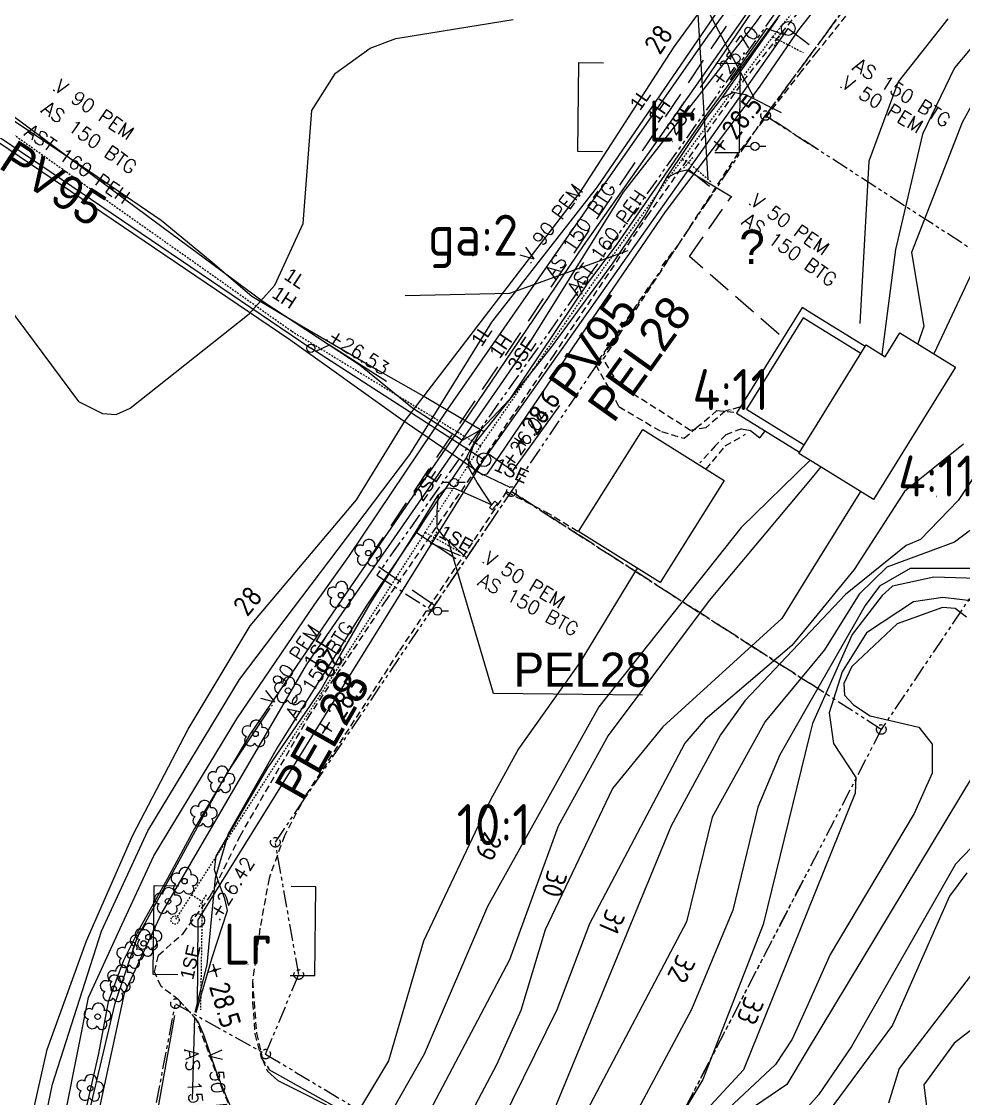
# Model space of a CAD drawing. Header units: metres. Extents: x 139929 to 143267, y 6401995 to 6404511.
# Drawn here: x 140593.3 to 140662.1, y 6402223.7 to 6402302.5 of the extents above; entities that cross this region are included whole.
import ezdxf
from ezdxf.enums import TextEntityAlignment as Align

# ---------------------------------------------------------------- set-up
doc = ezdxf.new("R2010")
doc.units = ezdxf.units.M
for name, pattern in [('DASHED', [0.75, 0.5, -0.25]), ('DASHED2', [3, 2, -1]), ('DGN Style 3', [2.464518, 1.76037, -0.704148]), ('HIDDEN2', [0.1875, 0.125, -0.0625]), ('PHANTOM', [2.5, 1.25, -0.25, 0.25, -0.25, 0.25, -0.25])]:
    doc.linetypes.add(name, pattern=pattern)
for name, color, linetype, lineweight in [('FAS_HAKPARENTES', 250, 'Continuous', 18), ('LM_GRÄNSPUNKT_TEXT_NY', 94, 'Continuous', 25), ('PRI_VATTEN_DIKE', 170, 'Continuous', 18), ('TE_INMATT_LAGE', 254, 'Continuous', 0)]:
    doc.layers.add(name, color=color, linetype=linetype, lineweight=lineweight)
for name, color, linetype in [('M-BEF-BELYSNINGSSTOLPE', 4, 'Continuous'), ('M-BEF-BYGGNAD', 3, 'Continuous'), ('M-BEF-DIKE', 4, 'Dike5'), ('M-BEF-EL', 4, 'ELLEDNING'), ('M-BEF-EL-TEXT', 1, 'Continuous'), ('M-BEF-HÄCK', 7, 'Continuous'), ('M-BEF-MUR', 4, 'Continuous'), ('M-BEF-NIVÅ', 4, 'Continuous'), ('M-BEF-NIVÅKURVA-PRIMÄR-0.5M', 12, 'Continuous'), ('M-BEF-NIVÅKURVA-PRIMÄR-1.0M', 12, 'Continuous'), ('M-BEF-TELE', 4, 'TELELEDNING'), ('M-BEF-TELE-INFO', 4, 'Continuous'), ('M-BEF-TELE-TEXT', 1, 'Continuous'), ('M-BEF-TRÄD', 4, 'Continuous'), ('M-BEF-VA-INFO', 4, 'Continuous'), ('M-BEF-VA-S', 4, 'Continuous'), ('M-BEF-VA-TEXT', 1, 'Continuous'), ('M-BEF-VA-V', 4, 'HIDDEN2'), ('M-BEF-VÄGKANT', 1, 'DASHED'), ('M-BEF-VÄGKANTSTÖD', 1, 'Continuous'), ('M-FASTIGHETSBETECKNING', 3, 'Continuous'), ('M-GR-FASTIGHETSGRÄNS', 3, 'PHANTOM'), ('M-GR-RÄTTIGHETSGRÄNS', 3, 'DASHED')]:
    doc.layers.add(name, color=color, linetype=linetype)
doc.styles.add('ISO', font='iso.shx', dxfattribs={"height": 2.5})
doc.styles.add('ITALICC', font='italicc', dxfattribs={"oblique": 10})
doc.styles.add('ROMANS', font='romans')
doc.styles.add('Style-font35', font='font35.shx')
doc.styles.add('Style-font38', font='font38.shx')
doc.linetypes.add('Dike5', pattern='A,1.5,["|",Standard,S=0.5,R=75,X=0,Y=0],1e-06,["|",Standard,S=0.5,R=105,X=0,Y=0],-0.75', length=2.250001)
doc.linetypes.add('ELLEDNING', pattern='A,3,-0.5,["E",Standard,S=0.5,R=0,X=0,Y=-0.25],-0.5', length=4)
doc.linetypes.add('TELELEDNING', pattern='A,3,-0.5,["T",Standard,S=0.5,R=0,X=0,Y=-0.25],-0.5', length=4)

# ---------------------------------------------------------------- blocks, each defined once
blk = doc.blocks.new('osynlig cirkel')
blk.add_circle((0, 0), 0.005)
blk = doc.blocks.new('OSYNLIG')
blk.add_blockref('osynlig cirkel', (0, 0))
blk = doc.blocks.new('PRI_L_ALLM')
for points in [[(-0.3, 0, 0), (-0.8, 0, 0)], [(0.8, 0, 0), (0.3, 0, 0)]]:
    blk.add_polyline3d(points)
blk.add_circle((0, 0), 0.3)
blk = doc.blocks.new('PRI_NIVÅ_HÖJDPUNKT_ISM')
at = {"color": 7}
for p, q in [((-0.25, 0), (0.25, 0)), ((0, 0.25), (0, -0.25))]:
    blk.add_line(p, q, dxfattribs=at)
blk = doc.blocks.new('OCT261', base_point=(108327.366, 6370837.691))
at = {"layer": 'TE_INMATT_LAGE', "color": 30, "linetype": 'Continuous', "lineweight": 13, "flags": 128}
blk.add_lwpolyline([(108327.667, 6370837.814), (108327.665, 6370837.562), (108327.065, 6370837.569), (108327.068, 6370837.821), (108327.667, 6370837.814)], dxfattribs=at)
blk = doc.blocks.new('BRUNN')
blk.add_circle((0, 0), 0.5)
blk = doc.blocks.new('VENTIL')
blk.add_line((0, -0.55), (0, 0.55))
blk = doc.blocks.new('LIGGARPUNKT')
blk.add_circle((0, 0), 0.35)
at = {"layer": 'LM_GRÄNSPUNKT_TEXT_NY', "style": 'ITALICC', "oblique": 10}
blk.add_attdef('PUNKTBETECKNING', (0.5, -0.35), '', height=0.7, dxfattribs=at)
blk = doc.blocks.new('PRI_V_POLLARE')
blk.add_circle((0, 0), 0.2)
blk = doc.blocks.new('PRI_M_LÖVTRÄD')
blk.add_circle((0, 0), 0.2)
for centre, radius, start, end in [((0.047722, 0.56156), 0.443002, 345.022908, 184.096476), ((-0.601762, 0.206006), 0.384732, 57.341651, 261.23001), ((0.585988, 0.07036), 0.392534, 269.444378, 106.321877), ((-0.395828, -0.476108), 0.401424, 131.233971, 330.911027), ((0.306072, -0.564084), 0.367104, 196.976003, 41.224955)]:
    blk.add_arc(centre, radius, start, end)
blk = doc.blocks.new('SPWDEF')
at = {"color": 0, "linetype": 'Continuous'}
for p, q in [((-1, 0), (1, 0)), ((0, -1), (0, 1))]:
    blk.add_line(p, q, dxfattribs=at)
blk.add_circle((0, 0), 0.2)
blk = doc.blocks.new('PRI_NIVÅ_HÖJDPKT')
at = {"color": 0, "linetype": 'Continuous', "lineweight": -3}
blk.add_circle((183, 184), 0.0005, dxfattribs=at)

msp = doc.modelspace()

# ---------------------------------------------------------------- linework, layer by layer
at = {"layer": 'FAS_HAKPARENTES', "lineweight": -3}
for p, q in [((140633.967, 6402292.996), (140634.034, 6402299.496)), ((140634.034, 6402299.496), (140635.834, 6402299.477)), ((140645.847, 6402299.411), (140644.047, 6402299.429)), ((140645.78, 6402292.911), (140645.847, 6402299.411)), ((140635.767, 6402292.978), (140633.967, 6402292.996)), ((140643.981, 6402292.93), (140645.78, 6402292.911)), ((140602.92, 6402232.794), (140602.987, 6402239.293)), ((140602.987, 6402239.293), (140604.787, 6402239.275)), ((140614.801, 6402239.208), (140613.001, 6402239.226)), ((140614.734, 6402232.709), (140614.801, 6402239.208)), ((140604.72, 6402232.775), (140602.92, 6402232.794)), ((140612.934, 6402232.727), (140614.734, 6402232.709))]:
    msp.add_line(p, q, dxfattribs=at)
at = {"layer": 'FAS_HAKPARENTES', "color": 1, "linetype": 'Continuous', "lineweight": -3}
for p, q in [((140633.967, 6402292.996), (140634.034, 6402299.496)), ((140634.034, 6402299.496), (140635.834, 6402299.477)), ((140645.847, 6402299.411), (140644.047, 6402299.429)), ((140645.78, 6402292.911), (140645.847, 6402299.411)), ((140635.767, 6402292.978), (140633.967, 6402292.996)), ((140643.981, 6402292.93), (140645.78, 6402292.911)), ((140602.92, 6402232.794), (140602.987, 6402239.293)), ((140602.987, 6402239.293), (140604.787, 6402239.275)), ((140614.801, 6402239.208), (140613.001, 6402239.226)), ((140614.734, 6402232.709), (140614.801, 6402239.208)), ((140604.72, 6402232.775), (140602.92, 6402232.794)), ((140612.934, 6402232.727), (140614.734, 6402232.709))]:
    msp.add_line(p, q, dxfattribs=at)
at = {"layer": 'M-BEF-BYGGNAD'}
for p, q in [((140650.358, 6402281.578), (140645.57, 6402273.846)), ((140650.358, 6402281.578), (140645.57, 6402273.846)), ((140651.216, 6402281.047), (140650.358, 6402281.578)), ((140651.216, 6402281.047), (140650.358, 6402281.578)), ((140654.961, 6402278.728), (140651.216, 6402281.047)), ((140654.961, 6402278.728), (140651.216, 6402281.047)), ((140650.438, 6402280.825), (140646.297, 6402274.139)), ((140651.209, 6402280.347), (140650.438, 6402280.825)), ((140654.646, 6402278.219), (140651.209, 6402280.347)), ((140656.428, 6402277.987), (140657.508, 6402279.731)), ((140656.428, 6402277.987), (140657.508, 6402279.731)), ((140657.508, 6402279.731), (140661.578, 6402277.211)), ((140657.508, 6402279.731), (140661.578, 6402277.211)), ((140651.129, 6402272.539), (140655.036, 6402278.848)), ((140651.129, 6402272.539), (140655.036, 6402278.848)), ((140655.036, 6402278.848), (140656.428, 6402277.987)), ((140655.036, 6402278.848), (140656.428, 6402277.987)), ((140661.578, 6402277.211), (140655.584, 6402267.531)), ((140661.578, 6402277.211), (140655.584, 6402267.531)), ((140646.297, 6402274.139), (140650.506, 6402271.533)), ((140645.57, 6402273.846), (140650.173, 6402270.996)), ((140645.57, 6402273.846), (140650.173, 6402270.996)), ((140634.017, 6402265.196), (140638.703, 6402272.671)), ((140634.017, 6402265.196), (140638.703, 6402272.671)), ((140638.703, 6402272.671), (140644.663, 6402268.936)), ((140638.703, 6402272.671), (140644.663, 6402268.936)), ((140650.122, 6402270.913), (140651.129, 6402272.539)), ((140650.122, 6402270.913), (140651.129, 6402272.539)), ((140651.106, 6402270.304), (140650.122, 6402270.913)), ((140651.106, 6402270.304), (140650.122, 6402270.913)), ((140655.584, 6402267.531), (140651.106, 6402270.304)), ((140655.584, 6402267.531), (140651.106, 6402270.304)), ((140644.663, 6402268.936), (140639.977, 6402261.46)), ((140644.663, 6402268.936), (140639.977, 6402261.46)), ((140639.977, 6402261.46), (140634.017, 6402265.196)), ((140639.977, 6402261.46), (140634.017, 6402265.196))]:
    msp.add_line(p, q, dxfattribs=at)
at = {"layer": 'M-BEF-DIKE'}
for p, q in [((140643.465, 6402301.419), (140651.192, 6402312.043)), ((140647.216, 6402304.414), (140634.352, 6402286.102)), ((140633.305, 6402286.886), (140643.465, 6402301.419)), ((140624.459, 6402274.144), (140633.305, 6402286.886)), ((140634.352, 6402286.102), (140625.59, 6402273.18)), ((140617.213, 6402263.368), (140624.459, 6402274.144)), ((140625.59, 6402273.18), (140617.12, 6402260.843)), ((140614.727, 6402259.878), (140617.213, 6402263.368)), ((140617.12, 6402260.843), (140609.985, 6402250.359)), ((140609.019, 6402251.5), (140614.727, 6402259.878)), ((140602.963, 6402241.485), (140609.019, 6402251.5)), ((140609.985, 6402250.359), (140605.94, 6402243.475)), ((140605.94, 6402243.475), (140603.94, 6402239.765)), ((140600.493, 6402236.152), (140602.963, 6402241.485)), ((140603.94, 6402239.765), (140601.889, 6402236.104)), ((140598.178, 6402231.123), (140600.493, 6402236.152)), ((140601.889, 6402236.104), (140600.751, 6402233.82)), ((140600.751, 6402233.82), (140599.629, 6402230.785)), ((140596.529, 6402222.773), (140598.178, 6402231.123)), ((140599.629, 6402230.785), (140598.919, 6402227.024)), ((140598.919, 6402227.024), (140597.869, 6402222.411))]:
    msp.add_line(p, q, dxfattribs=at)
at = {"layer": 'M-BEF-EL', "flags": 128}
for points in [[(140634.277, 6402282.538), (140633.936, 6402283.537), (140634.604, 6402283.251), (140636.782, 6402286.153), (140643.188, 6402295.437), (140647.64, 6402301.478), (140653.108, 6402308.96), (140660.051, 6402318.17), (140663.716, 6402322.601), (140665.935, 6402325.196), (140669.656, 6402329.092)], [(140487.462, 6402301.62), (140490.59, 6402300.507), (140494.701, 6402298.751), (140496.399, 6402298.177), (140498.423, 6402298.284), (140500.305, 6402300.27), (140504.327, 6402304.035), (140506.77, 6402304.616), (140514.902, 6402303.757), (140525.138, 6402302.162), (140533.695, 6402301.185), (140540.125, 6402301.386), (140543.561, 6402301.803), (140550.352, 6402303.007), (140552.666, 6402304.124), (140556.489, 6402305.925), (140561.351, 6402308.415), (140565.011, 6402310.006), (140566.459, 6402311.607), (140574.881, 6402306.874), (140578.596, 6402304.374), (140584.706, 6402300.275), (140591.336, 6402296.575), (140601.763, 6402288.823), (140610.953, 6402282.02), (140618.053, 6402277.37), (140621.87, 6402274.252), (140625.536, 6402271.882), (140626.887, 6402272.655)], [(140634.604, 6402283.251), (140628.96, 6402274.844), (140626.887, 6402272.655), (140625.806, 6402270.587), (140626.426, 6402269.657), (140628.99, 6402268.44)], [(140625.806, 6402270.587), (140622.736, 6402266.037), (140622.16, 6402265.127), (140625.045, 6402263.228)], [(140605.986, 6402230.044), (140606.865, 6402233.489), (140607.48, 6402239.872), (140608.425, 6402243.105), (140611.899, 6402249.223), (140618.555, 6402259.805), (140622.16, 6402265.127)]]:
    msp.add_lwpolyline(points, dxfattribs=at)
at = {"layer": 'M-BEF-HÄCK', "lineweight": -3}
for p, q in [((140603.29, 6402223.001), (140604.491, 6402229.795)), ((140611.365, 6402225.837), (140618.198, 6402222.018))]:
    msp.add_line(p, q, dxfattribs=at)
at = {"layer": 'M-BEF-MUR', "lineweight": -3}
for p, q in [((140645.92, 6402272.708), (140646.572, 6402272.584)), ((140646.572, 6402272.584), (140647.272, 6402272.059)), ((140647.272, 6402272.059), (140647.633, 6402272.516))]:
    msp.add_line(p, q, dxfattribs=at)
at = {"layer": 'M-BEF-NIVÅKURVA-PRIMÄR-0.5M', "linetype": 'Continuous', "lineweight": -3}
for p, q in [((140650.352, 6402308.645, 27.5), (140642.898, 6402297.675, 27.5)), ((140635.406, 6402290.405, 27.5), (140646.176, 6402306.186, 27.5)), ((140665.058, 6402303.362, 29.5), (140661.489, 6402299.12, 29.5)), ((140620.648, 6402301.263, 28.5), (140629.243, 6402302.643, 28.5)), ((140618.769, 6402300.545, 28.5), (140620.648, 6402301.263, 28.5)), ((140616.254, 6402298.728, 28.5), (140618.769, 6402300.545, 28.5)), ((140614.518, 6402296, 28.5), (140616.254, 6402298.728, 28.5)), ((140661.489, 6402299.12, 29.5), (140659.161, 6402294.273, 29.5)), ((140613.884, 6402287.719, 28.5), (140614.518, 6402296, 28.5)), ((140659.161, 6402294.273, 29.5), (140657.188, 6402285.815, 29.5)), ((140627.672, 6402280.516, 27.5), (140635.406, 6402290.405, 27.5)), ((140611.813, 6402283.212, 28.5), (140613.884, 6402287.719, 28.5)), ((140664.068, 6402286.933, 30.5), (140659.988, 6402278.195, 30.5)), ((140657.188, 6402285.815, 29.5), (140656.173, 6402278.146, 29.5)), ((140590.608, 6402283.922, 28.5), (140597.456, 6402274.711, 28.5)), ((140609.937, 6402281.129, 28.5), (140611.813, 6402283.212, 28.5)), ((140601.238, 6402274.214, 28.5), (140609.937, 6402281.129, 28.5)), ((140621.686, 6402270.825, 27.5), (140627.672, 6402280.516, 27.5)), ((140666.629, 6402274.807, 31.5), (140661.774, 6402267.466, 31.5)), ((140597.456, 6402274.711, 28.5), (140599.213, 6402273.834, 28.5)), ((140600.21, 6402273.764, 28.5), (140601.238, 6402274.214, 28.5)), ((140599.213, 6402273.834, 28.5), (140600.21, 6402273.764, 28.5)), ((140609.215, 6402254.373, 27.5), (140621.686, 6402270.825, 27.5)), ((140650.942, 6402270.405, 29.5), (140645.892, 6402265.501, 29.5)), ((140654.613, 6402268.133, 30.5), (140651.023, 6402262.312, 30.5)), ((140661.774, 6402267.466, 31.5), (140659.005, 6402264.62, 31.5)), ((140645.892, 6402265.501, 29.5), (140635.499, 6402252.368, 29.5)), ((140659.005, 6402264.62, 31.5), (140657.954, 6402264.169, 31.5)), ((140657.954, 6402264.169, 31.5), (140653.528, 6402260.591, 31.5)), ((140651.023, 6402262.312, 30.5), (140648.872, 6402258.823, 30.5)), ((140658.252, 6402262.491, 32.5), (140656.023, 6402261.204, 32.5)), ((140662.789, 6402262.482, 32.5), (140658.252, 6402262.491, 32.5)), ((140653.528, 6402260.591, 31.5), (140650.978, 6402257.893, 31.5)), ((140656.023, 6402261.204, 32.5), (140654.977, 6402259.797, 32.5)), ((140654.977, 6402259.797, 32.5), (140650.925, 6402252.715, 32.5)), ((140658.509, 6402260.064, 33.5), (140655.066, 6402257.784, 33.5)), ((140660.631, 6402260.367, 33.5), (140658.509, 6402260.064, 33.5)), ((140665.267, 6402259.813, 33.5), (140660.631, 6402260.367, 33.5)), ((140648.872, 6402258.823, 30.5), (140640.173, 6402250.912, 30.5)), ((140650.978, 6402257.893, 31.5), (140646.167, 6402252.804, 31.5)), ((140655.066, 6402257.784, 33.5), (140653.273, 6402254.929, 33.5)), ((140667.797, 6402255.59, 34.5), (140650.661, 6402227.112, 34.5)), ((140602.535, 6402243.292, 27.5), (140609.215, 6402254.373, 27.5)), ((140653.273, 6402254.929, 33.5), (140652.328, 6402251.93, 33.5)), ((140646.167, 6402252.804, 31.5), (140644.381, 6402250.335, 31.5)), ((140650.925, 6402252.715, 32.5), (140648.718, 6402248.859, 32.5)), ((140611.447, 6402252.265, 27.5), (140608.319, 6402247.56, 27.5)), ((140635.499, 6402252.368, 29.5), (140627.362, 6402237.771, 29.5)), ((140652.328, 6402251.93, 33.5), (140652.645, 6402249.684, 33.5)), ((140640.173, 6402250.912, 30.5), (140636.494, 6402246.393, 30.5)), ((140644.381, 6402250.335, 31.5), (140640.794, 6402243.669, 31.5)), ((140652.645, 6402249.684, 33.5), (140654.292, 6402247.2, 33.5)), ((140648.718, 6402248.859, 32.5), (140647.112, 6402245.044, 32.5)), ((140608.319, 6402247.56, 27.5), (140601.712, 6402235.463, 27.5)), ((140654.292, 6402247.2, 33.5), (140654.239, 6402246.063, 33.5)), ((140636.494, 6402246.393, 30.5), (140631.572, 6402236.053, 30.5)), ((140654.239, 6402246.063, 33.5), (140650.768, 6402237.467, 33.5)), ((140647.112, 6402245.044, 32.5), (140645.285, 6402237.509, 32.5)), ((140664.641, 6402244.067, 35.5), (140661.561, 6402240.87, 35.5)), ((140599.139, 6402235.957, 27.5), (140602.535, 6402243.292, 27.5)), ((140640.794, 6402243.669, 31.5), (140632.257, 6402222.966, 31.5)), ((140661.561, 6402240.87, 35.5), (140653.961, 6402227.52, 35.5)), ((140627.362, 6402237.771, 29.5), (140622.731, 6402226.958, 29.5)), ((140645.285, 6402237.509, 32.5), (140642.27, 6402230.242, 32.5)), ((140650.768, 6402237.467, 33.5), (140646.062, 6402225.814, 33.5)), ((140595.555, 6402224.765, 27.5), (140599.139, 6402235.957, 27.5)), ((140601.712, 6402235.463, 27.5), (140600.079, 6402230.591, 27.5)), ((140631.572, 6402236.053, 30.5), (140629.799, 6402230.15, 30.5)), ((140663.303, 6402233.515, 36.5), (140657.462, 6402225.908, 36.5)), ((140600.079, 6402230.591, 27.5), (140597.922, 6402221.465, 27.5)), ((140629.799, 6402230.15, 30.5), (140628.009, 6402226.192, 30.5)), ((140642.27, 6402230.242, 32.5), (140634.318, 6402215.415, 32.5)), ((140605.928, 6402229.665, 28.5), (140605.764, 6402223.644, 28.5)), ((140653.961, 6402227.52, 35.5), (140651.556, 6402223.996, 35.5)), ((140622.731, 6402226.958, 29.5), (140616.446, 6402215.911, 29.5)), ((140650.661, 6402227.112, 34.5), (140649.244, 6402224.756, 34.5)), ((140628.009, 6402226.192, 30.5), (140624.332, 6402219.217, 30.5)), ((140657.462, 6402225.908, 36.5), (140656.665, 6402223.378, 36.5)), ((140646.062, 6402225.814, 33.5), (140632.625, 6402211.335, 33.5)), ((140594.712, 6402220.712, 27.5), (140595.555, 6402224.765, 27.5)), ((140649.244, 6402224.756, 34.5), (140643.145, 6402220.611, 34.5)), ((140651.556, 6402223.996, 35.5), (140650.618, 6402222.947, 35.5))]:
    msp.add_line(p, q, dxfattribs=at)
at = {"layer": 'M-BEF-NIVÅKURVA-PRIMÄR-1.0M', "linetype": 'Continuous', "lineweight": -3}
for p, q in [((140651.504, 6402308.995, 28), (140647.006, 6402302.484, 28)), ((140641.01, 6402300.642, 28), (140645.873, 6402307.383, 28)), ((140647.006, 6402302.484, 28), (140637.271, 6402290.009, 28)), ((140661.019, 6402302.7, 29), (140657.371, 6402298.085, 29)), ((140634.099, 6402289.969, 28), (140641.01, 6402300.642, 28)), ((140664.027, 6402298.714, 30), (140662.062, 6402295.117, 30)), ((140657.371, 6402298.085, 29), (140655.23, 6402292.296, 29)), ((140662.062, 6402295.117, 30), (140658.345, 6402285.6, 30)), ((140655.23, 6402292.296, 29), (140654.587, 6402280.406, 29)), ((140621.37, 6402273.342, 28), (140634.099, 6402289.969, 28)), ((140637.271, 6402290.009, 28), (140630.431, 6402279.017, 28)), ((140658.345, 6402285.6, 30), (140659.248, 6402280.212, 30)), ((140659.248, 6402280.212, 30), (140658.813, 6402278.923, 30)), ((140630.431, 6402279.017, 28), (140614.102, 6402255.444, 28)), ((140617.777, 6402267.505, 28), (140621.37, 6402273.342, 28)), ((140662.16, 6402271.582, 31), (140657.849, 6402268.122, 31)), ((140651.729, 6402269.918, 30), (140651.094, 6402269.158, 30)), ((140651.094, 6402269.158, 30), (140643.567, 6402260.145, 30)), ((140657.849, 6402268.122, 31), (140654.15, 6402262.41, 31)), ((140610.003, 6402258.286, 28), (140617.777, 6402267.505, 28)), ((140663.901, 6402266.213, 32), (140661.499, 6402264.426, 32)), ((140661.499, 6402264.426, 32), (140656.56, 6402262.6, 32)), ((140638.293, 6402262.516, 29), (140634.111, 6402255.627, 29)), ((140654.15, 6402262.41, 31), (140650.984, 6402258.538, 31)), ((140656.56, 6402262.6, 32), (140654.529, 6402260.604, 32)), ((140659.996, 6402261.862, 33), (140656.969, 6402261.195, 33)), ((140665.491, 6402261.67, 33), (140659.996, 6402261.862, 33)), ((140654.529, 6402260.604, 32), (140651.997, 6402256.538, 32)), ((140656.969, 6402261.195, 33), (140656.196, 6402260.513, 33)), ((140643.567, 6402260.145, 30), (140636.179, 6402250.288, 30)), ((140656.196, 6402260.513, 33), (140654.02, 6402257.663, 33)), ((140660.624, 6402259.65, 34), (140657.296, 6402258.456, 34)), ((140661.54, 6402259.554, 34), (140660.624, 6402259.65, 34)), ((140662.362, 6402258.93, 34), (140661.54, 6402259.554, 34)), ((140605.469, 6402250.73, 28), (140610.003, 6402258.286, 28)), ((140650.984, 6402258.538, 31), (140649.616, 6402256.864, 31)), ((140657.296, 6402258.456, 34), (140654.001, 6402255.315, 34)), ((140654.02, 6402257.663, 33), (140651.114, 6402251.142, 33)), ((140649.616, 6402256.864, 31), (140643.259, 6402251.452, 31)), ((140651.997, 6402256.538, 32), (140650.951, 6402255.281, 32)), ((140614.102, 6402255.444, 28), (140603.547, 6402237.33, 28)), ((140634.111, 6402255.627, 29), (140629.633, 6402249.301, 29)), ((140650.951, 6402255.281, 32), (140647.647, 6402251.31, 32)), ((140654.001, 6402255.315, 34), (140653.396, 6402254.09, 34)), ((140653.396, 6402254.09, 34), (140653.444, 6402253.227, 34)), ((140653.444, 6402253.227, 34), (140654.114, 6402252.528, 34)), ((140654.114, 6402252.528, 34), (140655.323, 6402251.713, 34)), ((140643.259, 6402251.452, 31), (140641.778, 6402249.725, 31)), ((140647.647, 6402251.31, 32), (140643.79, 6402244.299, 32)), ((140651.114, 6402251.142, 33), (140650.899, 6402250.264, 33)), ((140655.323, 6402251.713, 34), (140658.893, 6402250.896, 34)), ((140601.433, 6402242.978, 28), (140605.469, 6402250.73, 28)), ((140658.893, 6402250.896, 34), (140659.868, 6402249.642, 34)), ((140636.179, 6402250.288, 30), (140632.51, 6402243.638, 30)), ((140641.778, 6402249.725, 31), (140634.816, 6402236.509, 31)), ((140650.899, 6402250.264, 33), (140647.511, 6402236.442, 33)), ((140659.868, 6402249.642, 34), (140659.863, 6402247.527, 34)), ((140629.633, 6402249.301, 29), (140627.566, 6402245.566, 29)), ((140659.863, 6402247.527, 34), (140658.548, 6402244.574, 34)), ((140627.566, 6402245.566, 29), (140622.673, 6402235.237, 29)), ((140643.79, 6402244.299, 32), (140641.897, 6402236.65, 32)), ((140658.548, 6402244.574, 34), (140652.415, 6402234.258, 34)), ((140632.51, 6402243.638, 30), (140628.966, 6402233.862, 30)), ((140598.05, 6402235.268, 28), (140601.433, 6402242.978, 28)), ((140662.391, 6402240.24, 36), (140661.13, 6402238.529, 36)), ((140661.13, 6402238.529, 36), (140656.952, 6402229.08, 36)), ((140603.547, 6402237.33, 28), (140600.79, 6402231.396, 28)), ((140634.816, 6402236.509, 31), (140632.42, 6402230.205, 31)), ((140641.897, 6402236.65, 32), (140634.411, 6402222.456, 32)), ((140647.511, 6402236.442, 33), (140643.1, 6402225.102, 33)), ((140595.164, 6402227.309, 28), (140598.05, 6402235.268, 28)), ((140622.673, 6402235.237, 29), (140620.126, 6402226.476, 29)), ((140628.966, 6402233.862, 30), (140622.11, 6402220.869, 30)), ((140652.415, 6402234.258, 34), (140650.695, 6402230.434, 34)), ((140600.79, 6402231.396, 28), (140599.026, 6402223.192, 28)), ((140666.065, 6402231.348, 37), (140661.461, 6402227.771, 37)), ((140632.42, 6402230.205, 31), (140626.308, 6402217.808, 31)), ((140650.695, 6402230.434, 34), (140649.627, 6402228.057, 34)), ((140656.952, 6402229.08, 36), (140651.837, 6402222.171, 36)), ((140649.627, 6402228.057, 34), (140648.421, 6402226.216, 34)), ((140661.461, 6402227.771, 37), (140659.255, 6402224.721, 37)), ((140594.244, 6402223.192, 28), (140595.164, 6402227.309, 28)), ((140620.126, 6402226.476, 29), (140618.148, 6402223.18, 29)), ((140648.421, 6402226.216, 34), (140633.748, 6402212.515, 34)), ((140643.1, 6402225.102, 33), (140641.347, 6402222.197, 33)), ((140659.255, 6402224.721, 37), (140659.666, 6402221.492, 37))]:
    msp.add_line(p, q, dxfattribs=at)
at = {"layer": 'M-BEF-TELE', "linetype": 'Continuous'}
for p, q in [((140644.503, 6402296.913), (140648.582, 6402302.713)), ((140643.407, 6402295.509), (140644.503, 6402296.913)), ((140644.503, 6402296.913), (140645.331, 6402297.331)), ((140645.331, 6402297.331), (140646.227, 6402297.176)), ((140646.227, 6402297.176), (140648.825, 6402295.856)), ((140590.68, 6402296.606), (140597.294, 6402292.208)), ((140640.452, 6402291.068), (140643.407, 6402295.509)), ((140597.294, 6402292.208), (140603.495, 6402287.975)), ((140640.452, 6402291.068), (140641.297, 6402291.498)), ((140641.297, 6402291.498), (140641.928, 6402291.65)), ((140641.928, 6402291.65), (140645.224, 6402289.687)), ((140638.831, 6402288.234), (140640.452, 6402291.068)), ((140636.531, 6402284.848), (140638.831, 6402288.234)), ((140603.495, 6402287.975), (140607.073, 6402285.016)), ((140607.073, 6402285.016), (140610.136, 6402282.422)), ((140632.036, 6402278.69), (140636.531, 6402284.848)), ((140610.136, 6402282.422), (140613.759, 6402280.235)), ((140613.759, 6402280.235), (140619.388, 6402276.966)), ((140626.353, 6402271.528), (140632.036, 6402278.69)), ((140619.388, 6402276.966), (140622.815, 6402275.017)), ((140622.815, 6402275.017), (140627.128, 6402272.492)), ((140626.032, 6402270.656), (140626.353, 6402271.528)), ((140625.969, 6402269.904), (140626.032, 6402270.656)), ((140626.593, 6402268.782), (140625.969, 6402269.904)), ((140627.67, 6402267.148), (140626.593, 6402268.782)), ((140621.801, 6402264.657), (140623.76, 6402267.847)), ((140623.76, 6402267.847), (140623.651, 6402266.695)), ((140623.76, 6402267.847), (140624.354, 6402268.384)), ((140624.354, 6402268.384), (140624.981, 6402268.346)), ((140624.981, 6402268.346), (140627.663, 6402267.145)), ((140623.651, 6402266.695), (140623.647, 6402265.465)), ((140623.647, 6402265.465), (140624.089, 6402264.89)), ((140618.784, 6402259.918), (140621.801, 6402264.657)), ((140624.089, 6402264.89), (140625.775, 6402263.326)), ((140616.592, 6402256.127), (140618.784, 6402259.918)), ((140615.172, 6402253.597), (140616.592, 6402256.127)), ((140611.303, 6402247.909), (140615.172, 6402253.597)), ((140607.523, 6402241.443), (140611.303, 6402247.909)), ((140607.405, 6402240.449), (140607.523, 6402241.443)), ((140607.65, 6402239.723), (140607.405, 6402240.449)), ((140608.143, 6402238.327), (140607.65, 6402239.723)), ((140608.34, 6402237.479), (140608.143, 6402238.327)), ((140607.244, 6402234.116), (140608.34, 6402237.479)), ((140606.068, 6402230.021), (140607.244, 6402234.116))]:
    msp.add_line(p, q, dxfattribs=at)
at = {"layer": 'M-BEF-TELE-INFO', "linetype": 'DGN Style 3'}
for p, q in [((140642.114, 6402285.322), (140645.204, 6402289.71)), ((140648.672, 6402279.616), (140642.114, 6402285.322))]:
    msp.add_line(p, q, dxfattribs=at)
at = {"layer": 'M-BEF-TELE-TEXT', "linetype": 'Continuous'}
for p, q in [((140642.631, 6402304.892), (140646.825, 6402296.95)), ((140642.631, 6402304.892), (140643.474, 6402290.95)), ((140627.799, 6402253.349), (140624.515, 6402264.503)), ((140638.683, 6402253.237), (140627.799, 6402253.349))]:
    msp.add_line(p, q, dxfattribs=at)
at = {"layer": 'M-BEF-VA-INFO'}
for p, q in [((140647.749, 6402301.994), (140645.106, 6402298.226)), ((140649.014, 6402301.532), (140647.749, 6402301.994)), ((140614.817, 6402278.378), (140615.805, 6402278.853)), ((140615.805, 6402278.853), (140619.977, 6402276.203)), ((140629.21, 6402269.631), (140632.644, 6402274.409)), ((140627.412, 6402270.908), (140629.21, 6402269.631))]:
    msp.add_line(p, q, dxfattribs=at)
at = {"layer": 'M-BEF-VA-S'}
for points in [[(140672.184, 6402323.786, 0), (140671.729, 6402323.138, 0), (140668.377, 6402321.976, 0), (140654.421, 6402307.435, 0), (140651.448, 6402303.624, 0), (140650.092, 6402301.886, 0), (140647.219, 6402297.709, 0), (140640.334, 6402288.592, 0), (140635.471, 6402281.447, 0), (140627.317, 6402269.383, 0), (140627.024, 6402269.321, 0), (140621.009, 6402273.416, 0), (140612.908, 6402279.228, 0), (140585.474, 6402297.789, 0), (140572.635, 6402306.136, 0), (140564.862, 6402309.993, 0), (140553.857, 6402305.481, 0), (140543.806, 6402301.837, 0), (140539.295, 6402301.231, 0), (140535.278, 6402301.329, 0), (140529.651, 6402302.658, 0)], [(140573.576, 6402306.332, 0), (140614.442, 6402278.603, 0)], [(140627.091, 6402270.442, 0), (140642.067, 6402291.679, 0), (140649.339, 6402301.992, 0)], [(140649.339, 6402301.992, 0), (140650.878, 6402300.811, 0)], [(140593.458, 6402294.243, 0), (140593.54, 6402294.185, 0)], [(140642.067, 6402291.679, 0), (140643.587, 6402290.457, 0)], [(140633.901, 6402282.447, 0), (140633.959, 6402282.529, 0)], [(140627.091, 6402270.442, 0), (140614.442, 6402278.603, 0)], [(140606.179, 6402236.747, 0), (140623.292, 6402264.32, 0), (140627.091, 6402270.442, 0)], [(140623.292, 6402264.32, 0), (140625.348, 6402263.449, 0)], [(140606.179, 6402236.747, 0), (140606.126, 6402230.341, 0)]]:
    msp.add_polyline3d(points, dxfattribs=at)
at = {"layer": 'M-BEF-VA-TEXT'}
for points in [[(140653.997, 6402299.03, 0), (140654.082, 6402298.977, 0)], [(140644.363, 6402297.668, 0), (140644.421, 6402297.749, 0)], [(140653.15, 6402297.721, 0), (140653.235, 6402297.669, 0)], [(140595.61, 6402297.5, 0), (140595.693, 6402297.443, 0)], [(140594.688, 6402295.933, 0), (140594.77, 6402295.875, 0)], [(140593.458, 6402294.243, 0), (140593.54, 6402294.185, 0)], [(140646.496, 6402289.157, 0), (140646.577, 6402289.099, 0)], [(140645.889, 6402287.738, 0), (140645.971, 6402287.679, 0)], [(140630.505, 6402284.821, 0), (140630.564, 6402284.901, 0)], [(140632.278, 6402283.649, 0), (140632.334, 6402283.732, 0)], [(140633.901, 6402282.447, 0), (140633.959, 6402282.529, 0)], [(140615.573, 6402279.251, 0), (140615.657, 6402279.197, 0)], [(140620.767, 6402274.522, 0), (140620.867, 6402274.521, 0)], [(140629.059, 6402269.786, 0), (140629.118, 6402269.867, 0)], [(140626.994, 6402262.963, 0), (140627.079, 6402262.911, 0)], [(140626.58, 6402261.336, 0), (140626.668, 6402261.288, 0)], [(140611.576, 6402252.419, 0), (140611.63, 6402252.503, 0)], [(140613.353, 6402251.379, 0), (140613.406, 6402251.464, 0)], [(140607.775, 6402236.78, 0), (140607.828, 6402236.864, 0)], [(140605.21, 6402227.296, 0), (140605.219, 6402227.196, 0)], [(140606.925, 6402227.207, 0), (140606.934, 6402227.107, 0)]]:
    msp.add_polyline3d(points, dxfattribs=at)
at = {"layer": 'M-BEF-VA-V'}
for points in [[(140626.85, 6402271.456, 0), (140634.792, 6402282.978, 0), (140641.596, 6402292.423, 0), (140648.21, 6402301.388, 0), (140651.466, 6402305.372, 0), (140654.024, 6402308.5, 0), (140672.227, 6402329.215, 0), (140673.751, 6402330.601, 0), (140704.762, 6402365.886, 0), (140719.812, 6402385.776, 0), (140731.749, 6402401.079, 0), (140745.841, 6402426.178, 0), (140746.326, 6402427.04, 0), (140758.698, 6402449.03, 0), (140771.155, 6402469.343, 0), (140771.632, 6402480.661, 0), (140772.009, 6402495.506, 0), (140774.936, 6402544.847, 0), (140775.864, 6402560.322, 0), (140780.7, 6402567.968, 0)], [(140490.848, 6402367.846, 0), (140495.415, 6402345.666, 0), (140495.233, 6402343.141, 0), (140495.493, 6402341.438, 0), (140496.544, 6402328.506, 0), (140497.514, 6402314.038, 0), (140498.27, 6402308.205, 0), (140523.979, 6402304.197, 0), (140533.48, 6402302.718, 0), (140538.662, 6402301.986, 0), (140543.708, 6402302.406, 0), (140550.305, 6402304.424, 0), (140565.139, 6402311.558, 0), (140573.332, 6402307.047, 0), (140590.143, 6402296.055, 0), (140613.056, 6402279.846, 0), (140626.85, 6402271.456, 0)], [(140648.21, 6402301.388, 0), (140648.579, 6402301.196, 0), (140650.443, 6402300.225, 0)], [(140641.596, 6402292.423, 0), (140642.049, 6402292.204, 0), (140643.755, 6402290.723, 0)], [(140626.85, 6402271.456, 0), (140622.79, 6402265.14, 0), (140613.12, 6402250.136, 0), (140605.715, 6402238.642, 0), (140604.511, 6402236.776, 0)], [(140622.79, 6402265.14, 0), (140623.446, 6402264.77, 0), (140625.473, 6402263.626, 0)], [(140605.715, 6402238.642, 0), (140606.499, 6402238.146, 0), (140606.375, 6402230.209, 0)]]:
    msp.add_polyline3d(points, dxfattribs=at)
at = {"layer": 'M-BEF-VÄGKANT', "lineweight": -3}
for p, q in [((140646.058, 6402298.132), (140651.462, 6402304.923)), ((140654.935, 6402304.663), (140651.414, 6402300.257)), ((140651.414, 6402300.257), (140650.271, 6402298.827)), ((140651.414, 6402300.257), (140650.271, 6402298.827)), ((140650.271, 6402298.827), (140645.682, 6402292.903)), ((140639.059, 6402288.286), (140646.058, 6402298.132)), ((140645.682, 6402292.903), (140641.323, 6402286.226)), ((140632.169, 6402278.048), (140639.059, 6402288.286)), ((140641.323, 6402286.226), (140635.808, 6402277.818)), ((140626.464, 6402269.643), (140632.169, 6402278.048)), ((140637.008, 6402275.88), (140635.808, 6402277.818)), ((140642.202, 6402272.597), (140637.008, 6402275.88)), ((140644.733, 6402274.009), (140643.319, 6402272.792)), ((140645.771, 6402274.287), (140644.733, 6402274.009)), ((140643.319, 6402272.792), (140642.202, 6402272.597)), ((140645.92, 6402272.708), (140644.778, 6402272.28)), ((140644.778, 6402272.28), (140644.006, 6402271.472)), ((140644.006, 6402271.472), (140642.88, 6402270.215)), ((140619.923, 6402260.122), (140626.464, 6402269.643)), ((140628.747, 6402268.113), (140620.877, 6402256.425)), ((140628.747, 6402268.113), (140631.597, 6402266.649)), ((140631.597, 6402266.649), (140634.017, 6402265.196)), ((140614.246, 6402251.58), (140619.923, 6402260.122)), ((140620.877, 6402256.425), (140614.08, 6402245.922)), ((140609.269, 6402242.913), (140614.246, 6402251.58)), ((140614.08, 6402245.922), (140612.508, 6402242.944)), ((140607.092, 6402238.517), (140609.269, 6402242.913)), ((140612.508, 6402242.944), (140611.386, 6402239.824)), ((140611.386, 6402239.824), (140610.722, 6402236.171)), ((140605.112, 6402235.799), (140607.092, 6402238.517)), ((140610.722, 6402236.171), (140610.178, 6402232.31)), ((140603.3, 6402234.206), (140605.112, 6402235.799)), ((140603.004, 6402232.985), (140603.3, 6402234.206)), ((140603.491, 6402231.917), (140603.004, 6402232.985)), ((140610.178, 6402232.31), (140610.188, 6402230.737)), ((140604.796, 6402230.921), (140603.491, 6402231.917)), ((140606.071, 6402229.496), (140604.796, 6402230.921)), ((140610.188, 6402230.737), (140610.345, 6402228.45)), ((140608.006, 6402224.319), (140606.071, 6402229.496)), ((140610.345, 6402228.45), (140610.813, 6402226.689)), ((140610.813, 6402226.689), (140611.405, 6402225.856)), ((140609.345, 6402221.318), (140608.006, 6402224.319))]:
    msp.add_line(p, q, dxfattribs=at)
at = {"layer": 'M-BEF-VÄGKANT'}
for p, q in [((140646.058, 6402298.132), (140651.462, 6402304.923)), ((140654.935, 6402304.663), (140651.414, 6402300.257)), ((140651.414, 6402300.257), (140650.271, 6402298.827)), ((140651.414, 6402300.257), (140650.271, 6402298.827)), ((140650.271, 6402298.827), (140645.682, 6402292.903)), ((140639.059, 6402288.286), (140646.058, 6402298.132)), ((140645.682, 6402292.903), (140641.323, 6402286.226)), ((140632.169, 6402278.048), (140639.059, 6402288.286)), ((140641.323, 6402286.226), (140640.048, 6402284.571)), ((140639.113, 6402283.041), (140635.256, 6402277.423)), ((140626.464, 6402269.643), (140632.169, 6402278.048)), ((140635.256, 6402277.423), (140636.957, 6402274.333)), ((140636.957, 6402274.333), (140640.072, 6402272.502)), ((140642.62, 6402272.773), (140644.127, 6402274.038)), ((140644.127, 6402274.038), (140645.561, 6402273.899)), ((140640.072, 6402272.502), (140641.731, 6402272.014)), ((140641.731, 6402272.014), (140642.62, 6402272.773)), ((140644.742, 6402271.454), (140646.225, 6402272.322)), ((140643.335, 6402269.752), (140644.742, 6402271.454)), ((140619.923, 6402260.122), (140626.464, 6402269.643)), ((140628.747, 6402268.113), (140620.877, 6402256.425)), ((140628.747, 6402268.113), (140631.597, 6402266.649)), ((140631.597, 6402266.649), (140634.017, 6402265.196)), ((140614.246, 6402251.58), (140619.923, 6402260.122)), ((140620.877, 6402256.425), (140614.08, 6402245.922)), ((140609.269, 6402242.913), (140614.246, 6402251.58)), ((140614.08, 6402245.922), (140612.508, 6402242.944)), ((140607.092, 6402238.517), (140609.269, 6402242.913)), ((140612.508, 6402242.944), (140611.386, 6402239.824)), ((140611.386, 6402239.824), (140610.722, 6402236.171)), ((140605.112, 6402235.799), (140607.092, 6402238.517)), ((140610.722, 6402236.171), (140610.178, 6402232.31)), ((140603.3, 6402234.206), (140605.112, 6402235.799)), ((140603.004, 6402232.985), (140603.3, 6402234.206)), ((140603.491, 6402231.917), (140603.004, 6402232.985)), ((140610.178, 6402232.31), (140610.468, 6402228.504)), ((140604.796, 6402230.921), (140603.491, 6402231.917)), ((140606.165, 6402229.403), (140604.796, 6402230.921)), ((140610.468, 6402228.504), (140610.915, 6402226.571)), ((140610.915, 6402226.571), (140611.277, 6402225.724))]:
    msp.add_line(p, q, dxfattribs=at)
at = {"layer": 'M-BEF-VÄGKANTSTÖD', "color": 1, "linetype": 'Continuous', "lineweight": -3}
for p, q in [((140606.165, 6402229.403), (140606.584, 6402228.411)), ((140606.584, 6402228.411), (140607.549, 6402225.604)), ((140607.549, 6402225.604), (140608.267, 6402223.79)), ((140611.277, 6402225.724), (140612.038, 6402225.043)), ((140612.038, 6402225.043), (140617.162, 6402222.457)), ((140608.267, 6402223.79), (140609.332, 6402221.484))]:
    msp.add_line(p, q, dxfattribs=at)
at = {"layer": 'M-FASTIGHETSBETECKNING', "lineweight": -3}
for p, q in [((140628.98, 6402282.633), (140637.641, 6402285.749)), ((140621.335, 6402282.465), (140628.98, 6402282.633))]:
    msp.add_line(p, q, dxfattribs=at)
at = {"layer": 'M-FASTIGHETSBETECKNING', "color": 1, "linetype": 'Continuous', "lineweight": -3}
for p, q in [((140628.98, 6402282.633), (140637.641, 6402285.749)), ((140621.335, 6402282.465), (140628.98, 6402282.633))]:
    msp.add_line(p, q, dxfattribs=at)
at = {"layer": 'M-GR-FASTIGHETSGRÄNS'}
for p, q in [((140662.615, 6402315.872), (140647.686, 6402295.626)), ((140647.686, 6402295.626), (140662.615, 6402315.872)), ((140662.615, 6402315.872), (140651.418, 6402300.687)), ((140651.285, 6402307.23), (140619.259, 6402262.002)), ((140647.686, 6402295.626), (140651.418, 6402300.687)), ((140629.102, 6402268.117), (140647.686, 6402295.626)), ((140629.102, 6402268.117), (140647.686, 6402295.626)), ((140629.102, 6402268.117), (140647.686, 6402295.626)), ((140674.598, 6402278.129), (140647.686, 6402295.626)), ((140647.686, 6402295.626), (140651.342, 6402293.249)), ((140674.598, 6402278.129), (140651.342, 6402293.249)), ((140674.598, 6402278.129), (140656.144, 6402250.719)), ((140674.598, 6402278.129), (140656.144, 6402250.719)), ((140611.846, 6402242.465), (140629.102, 6402268.117)), ((140611.846, 6402242.465), (140629.102, 6402268.117)), ((140623.259, 6402259.431), (140629.102, 6402268.117)), ((140656.144, 6402250.719), (140629.102, 6402268.117)), ((140629.102, 6402268.117), (140650.938, 6402254.068)), ((140619.259, 6402262.002), (140623.259, 6402259.431)), ((140656.144, 6402250.719), (140650.938, 6402254.068)), ((140656.144, 6402250.719), (140636.094, 6402211.966)), ((140656.144, 6402250.719), (140650.798, 6402240.385)), ((140613.557, 6402232.787), (140611.846, 6402242.465)), ((140613.557, 6402232.787), (140611.846, 6402242.465)), ((140636.094, 6402211.966), (140650.798, 6402240.385)), ((140611.137, 6402226.972), (140613.557, 6402232.787)), ((140611.137, 6402226.972), (140613.557, 6402232.787)), ((140597.041, 6402191.517), (140604.545, 6402230.66)), ((140597.041, 6402191.517), (140604.545, 6402230.66)), ((140604.545, 6402230.66), (140611.137, 6402226.972)), ((140604.545, 6402230.66), (140611.137, 6402226.972)), ((140611.137, 6402226.972), (140636.094, 6402211.966)), ((140611.137, 6402226.972), (140636.094, 6402211.966))]:
    msp.add_line(p, q, dxfattribs=at)
at = {"layer": 'M-GR-RÄTTIGHETSGRÄNS', "color": 1, "linetype": 'DASHED2', "lineweight": -3}
for p, q in [((140618.647, 6402263.132), (140651.536, 6402312.18)), ((140623.49, 6402259.775), (140618.647, 6402263.132))]:
    msp.add_line(p, q, dxfattribs=at)
at = {"layer": 'PRI_VATTEN_DIKE', "color": 1, "linetype": 'Continuous', "lineweight": -3}
for p, q in [((140643.465, 6402301.419), (140651.192, 6402312.043)), ((140647.216, 6402304.414), (140634.352, 6402286.102)), ((140633.305, 6402286.886), (140643.465, 6402301.419)), ((140624.459, 6402274.144), (140633.305, 6402286.886)), ((140634.352, 6402286.102), (140625.59, 6402273.18)), ((140617.213, 6402263.368), (140624.459, 6402274.144)), ((140625.59, 6402273.18), (140617.12, 6402260.843)), ((140614.727, 6402259.878), (140617.213, 6402263.368)), ((140617.12, 6402260.843), (140609.985, 6402250.359)), ((140609.019, 6402251.5), (140614.727, 6402259.878)), ((140602.963, 6402241.485), (140609.019, 6402251.5)), ((140609.985, 6402250.359), (140605.94, 6402243.475)), ((140605.94, 6402243.475), (140603.94, 6402239.765)), ((140600.493, 6402236.152), (140602.963, 6402241.485)), ((140603.94, 6402239.765), (140601.889, 6402236.104)), ((140598.178, 6402231.123), (140600.493, 6402236.152)), ((140601.889, 6402236.104), (140600.751, 6402233.82)), ((140600.751, 6402233.82), (140599.629, 6402230.785)), ((140596.529, 6402222.773), (140598.178, 6402231.123)), ((140599.629, 6402230.785), (140598.919, 6402227.024)), ((140598.919, 6402227.024), (140597.869, 6402222.411))]:
    msp.add_line(p, q, dxfattribs=at)

# ---------------------------------------------------------------- block references
at = {"layer": 'M-BEF-BELYSNINGSSTOLPE'}
for p in [(140646.914, 6402293.371), (140646.914, 6402293.371), (140624.912, 6402268.776), (140624.912, 6402268.776), (140623.697, 6402259.369), (140623.697, 6402259.369)]:
    msp.add_blockref('PRI_L_ALLM', p, dxfattribs=at)
at = {"layer": 'M-BEF-NIVÅ', "xscale": 0.5, "yscale": 0.5, "zscale": 0.5}
for p, rotation in [((140644.326, 6402293.426), 52.54200200169929), ((140629.754, 6402271.746), 56.26799996753547), ((140615.565, 6402250.842), 57.41099797419128), ((140607.416, 6402233.107), 286.9470013924549)]:
    msp.add_blockref('SPWDEF', p, dxfattribs=dict(at, rotation=rotation))
at = {"layer": 'M-BEF-NIVÅ', "lineweight": -3}
for p, rotation in [((140644.326, 6402293.426), 52.54200200169929), ((140629.754, 6402271.746), 56.26799996753551), ((140615.565, 6402250.842), 57.41099797419114), ((140607.416, 6402233.107), 286.9470013924552)]:
    msp.add_blockref('PRI_NIVÅ_HÖJDPUNKT_ISM', p, dxfattribs=dict(at, rotation=rotation))
at = {"layer": 'M-BEF-NIVÅKURVA-PRIMÄR-1.0M', "color": 1, "linetype": 'Continuous', "lineweight": -3, "xscale": 0.001, "yscale": 0.001, "zscale": 0.001}
for p in [(140640.331, 6402299.74, 28), (140610.139, 6402258.612, 28), (140615.295, 6402257.008, 28), (140626.748, 6402243.52, 29), (140631.33, 6402240.634, 30), (140635.667, 6402237.866, 31), (140640.864, 6402234.563, 32), (140645.782, 6402231.453, 33), (140646.487, 6402224.081, 34)]:
    msp.add_blockref('PRI_NIVÅ_HÖJDPKT', p, dxfattribs=at)
at = {"layer": 'M-BEF-TELE', "color": 30, "linetype": 'Continuous', "lineweight": 13, "rotation": 231.6744689999999}
msp.add_blockref('OCT261', (140627.795, 6402267.103), dxfattribs=at)
at = {"layer": 'M-BEF-TRÄD', "color": 1, "linetype": 'Continuous', "lineweight": -3}
for p in [(140618.641, 6402263.619), (140616.642, 6402260.54), (140612.774, 6402253.554), (140610.4, 6402250.394), (140607.899, 6402247.037), (140606.619, 6402244.529), (140605.208, 6402239.621), (140604.003, 6402238.143), (140602.573, 6402235.531), (140602.217, 6402235.067), (140601.246, 6402234.183), (140600.565, 6402232.482), (140600.034, 6402231.751), (140598.856, 6402229.705), (140598.314, 6402224.469)]:
    msp.add_blockref('PRI_M_LÖVTRÄD', p, dxfattribs=at)
at = {"layer": 'M-BEF-VA-S'}
for p in [(140649.339, 6402301.992), (140627.091, 6402270.442), (140606.179, 6402236.747)]:
    msp.add_blockref('BRUNN', p, dxfattribs=at)
at = {"layer": 'M-BEF-VA-S', "xscale": 0.6000000000000001, "yscale": 0.6000000000000001, "zscale": 0.6000000000000001}
msp.add_blockref('BRUNN', (140614.442, 6402278.603), dxfattribs=at)
at = {"layer": 'M-BEF-VA-V'}
for p, rotation in [((140648.579, 6402301.196), 333.0667865459083), ((140642.049, 6402292.204), 319.627851476511), ((140623.446, 6402264.77), 331.1421912095077), ((140606.499, 6402238.146), 148.2472751802676)]:
    msp.add_blockref('VENTIL', p, dxfattribs=dict(at, rotation=rotation))
at = {"layer": 'M-BEF-VA-V', "xscale": 0.6, "yscale": 0.6, "zscale": 0.6}
msp.add_blockref('BRUNN', (140604.511, 6402236.776), dxfattribs=at)
at = {"layer": 'M-FASTIGHETSBETECKNING', "lineweight": -3}
for p in [(140645.144, 6402274.082), (140660.17, 6402267.758), (140627.815, 6402242.26)]:
    msp.add_blockref('OSYNLIG', p, dxfattribs=at)
at = {"layer": 'M-GR-FASTIGHETSGRÄNS'}
for p in [(140647.686, 6402295.626), (140629.102, 6402268.117), (140656.144, 6402250.719), (140611.846, 6402242.465), (140613.557, 6402232.787), (140604.545, 6402230.66), (140611.137, 6402226.972)]:
    msp.add_blockref('LIGGARPUNKT', p, dxfattribs=at)
at = {"layer": 'M-GR-RÄTTIGHETSGRÄNS', "lineweight": -3}
for p in [(140640.891, 6402293.725), (140626.296, 6402285.372), (140609.844, 6402233.523)]:
    msp.add_blockref('OSYNLIG', p, dxfattribs=at)
at = {"layer": 'M-GR-RÄTTIGHETSGRÄNS', "color": 1, "linetype": 'Continuous', "lineweight": -3, "xscale": 0.01, "yscale": 0.01, "zscale": 0.01}
for p in [(140640.891, 6402293.725), (140626.296, 6402285.372), (140609.844, 6402233.523)]:
    msp.add_blockref('PRI_V_POLLARE', p, dxfattribs=at)

# ---------------------------------------------------------------- texts
at = {"layer": 'M-BEF-EL-TEXT', "linetype": 'Continuous'}
for s, rotation, p in [('1L', 55.19599, (140638.754, 6402295.748)), ('1H', 55.19599, (140640.071, 6402294.84)), ('2SE', 55.19599, (140641.388, 6402293.931)), ('1L', 326.46953, (140612.241, 6402283.456)), ('1H', 326.78475, (140611.364, 6402282.118)), ('1L', 56.46953, (140627.18, 6402278.496)), ('1H', 55.99251, (140628.508, 6402277.605)), ('3SE', 56.46953, (140629.837, 6402276.713)), ('1SE', 335.97975, (140627.643, 6402269.429)), ('2SE', 55.99251, (140622.894, 6402267.157)), ('1SE', 330.61099, (140623.572, 6402264.58)), ('1SE', 58.54318, (140614.969, 6402255.009)), ('1SE', 77.22127, (140606.129, 6402232.293))]:
    msp.add_text(s, height=1, rotation=rotation, dxfattribs=at).set_placement(p, align=Align.BOTTOM_LEFT)
at = {"layer": 'M-BEF-NIVÅ', "style": 'ISO'}
for s, rotation, p in [('28.5', 52.542, (140644.942, 6402294.214)), ('28.5', 51.95057, (140644.942, 6402294.214)), ('28.6', 56.268, (140630.318, 6402272.572)), ('28.6', 55.67663, (140630.318, 6402272.572)), ('28.5', 57.411, (140616.112, 6402251.679)), ('28.5', 56.81966, (140616.112, 6402251.679)), ('28.5', 286.35872, (140607.698, 6402232.148)), ('28.5', 286.94701, (140607.698, 6402232.148))]:
    msp.add_text(s, height=1.5, rotation=rotation, dxfattribs=at).set_placement(p, align=Align.MIDDLE_LEFT)
at = {"layer": 'M-BEF-NIVÅKURVA-PRIMÄR-1.0M', "style": 'ISO'}
for s, rotation, p in [('28', 56.493, (140640.331, 6402299.74)), ('28', 50.652, (140610.139, 6402258.612)), ('28', 237.10499, (140615.295, 6402257.008)), ('29', 244.71902, (140626.748, 6402243.52)), ('30', 254.637, (140631.33, 6402240.634)), ('31', 246.72599, (140635.667, 6402237.866)), ('32', 243.97201, (140640.864, 6402234.563)), ('33', 248.67001, (140645.782, 6402231.453))]:
    msp.add_text(s, height=1.5, rotation=rotation, dxfattribs=at).set_placement(p, align=Align.BOTTOM_LEFT)
at = {"layer": 'M-BEF-TELE-TEXT', "linetype": 'Continuous', "style": 'Style-font38'}
for s, rotation, p in [('PV95', 326.96615, (140592.874, 6402293.946)), ('PV95', 54.45883, (140631.658, 6402276.168)), ('PEL28', 54.45883, (140634.529, 6402274.498)), ('PEL28', 60.27599, (140611.686, 6402246.582))]:
    msp.add_text(s, height=2.5, rotation=rotation, dxfattribs=at).set_placement(p, align=Align.TOP_LEFT)
at = {"layer": 'M-BEF-TELE-TEXT', "linetype": 'DGN Style 3', "style": 'Style-font35'}
msp.add_text('?', height=2.5, dxfattribs=at).set_placement((140645.764, 6402284.767))
at = {"layer": 'M-BEF-TELE-TEXT', "linetype": 'Continuous', "style": 'Style-font38'}
msp.add_text('PEL28', height=2.5, dxfattribs=at).set_placement((140629.262, 6402253.838))
at = {"layer": 'M-BEF-VA-TEXT', "style": 'ROMANS'}
for s, rotation, p in [('+25.70', 54.32179, (140644.363, 6402297.668)), ('AS 150 BTG ', 327.58562, (140653.997, 6402299.03)), ('V 50 PEM ', 328.52834, (140653.15, 6402297.721)), ('V 90 PEM ', 325.75065, (140595.61, 6402297.5)), ('AS 150 BTG ', 324.71974, (140594.688, 6402295.933)), ('AST 160 PEH ', 324.77347, (140593.458, 6402294.243)), ('V 90 PEM ', 53.84369, (140630.505, 6402284.821)), ('AS 150 BTG ', 55.77586, (140632.278, 6402283.649)), ('AST 160 PEH ', 54.91144, (140633.901, 6402282.447)), ('V 50 PEM ', 324.63919, (140646.496, 6402289.157)), ('AS 150 BTG ', 324.36274, (140645.889, 6402287.738)), ('+26.53', 327.23642, (140615.573, 6402279.251)), ('+26.04', 54.09891, (140629.059, 6402269.786)), ('V 50 PEM ', 328.39734, (140626.994, 6402262.963)), ('AS 150 BTG ', 331.52627, (140626.58, 6402261.336)), ('V 90 PEM ', 57.22209, (140611.576, 6402252.419)), ('AS 150 BTG ', 57.98216, (140613.353, 6402251.379)), ('+26.42', 58.14409, (140607.775, 6402236.78)), ('AS 150 BTG ', 274.99366, (140605.21, 6402227.296)), ('V 50 PEM ', 275.12415, (140606.925, 6402227.207))]:
    msp.add_text(s, height=1, rotation=rotation, dxfattribs=at).set_placement(p)
at = {"layer": 'M-FASTIGHETSBETECKNING', "lineweight": -3, "style": 'ISO'}
for s, p in [('4:11', (140645.144, 6402274.082)), ('4:11', (140660.17, 6402267.758)), ('10:1', (140627.815, 6402242.26))]:
    msp.add_text(s, height=3, dxfattribs=at).set_placement(p, align=Align.CENTER)
at = {"layer": 'M-GR-RÄTTIGHETSGRÄNS', "lineweight": -3, "style": 'ISO'}
for s, p in [('Lr', (140640.891, 6402293.725)), ('ga:2', (140626.296, 6402285.372)), ('Lr', (140609.844, 6402233.523))]:
    msp.add_text(s, height=3, dxfattribs=at).set_placement(p, align=Align.CENTER)

doc.saveas('drawing.dxf')
